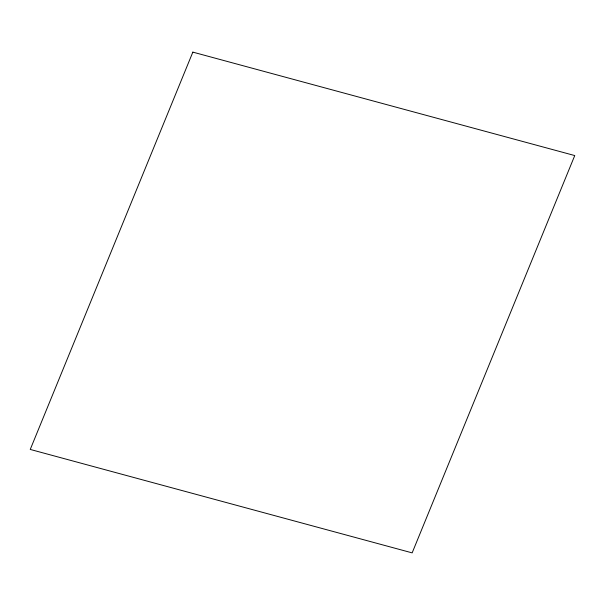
<?xml version="1.0" encoding="UTF-8"?>
<svg xmlns="http://www.w3.org/2000/svg" width="605" height="605" viewBox="0 0 605 605"><rect width="100%" height="100%" fill="white"/><g stroke="black" fill="none" stroke-linecap="round" stroke-linejoin="round"><path stroke-width="0.91" d="M192.844 52.128L30.25 449.439L412.156 552.872L574.75 155.561L192.844 52.128"/></g></svg>
